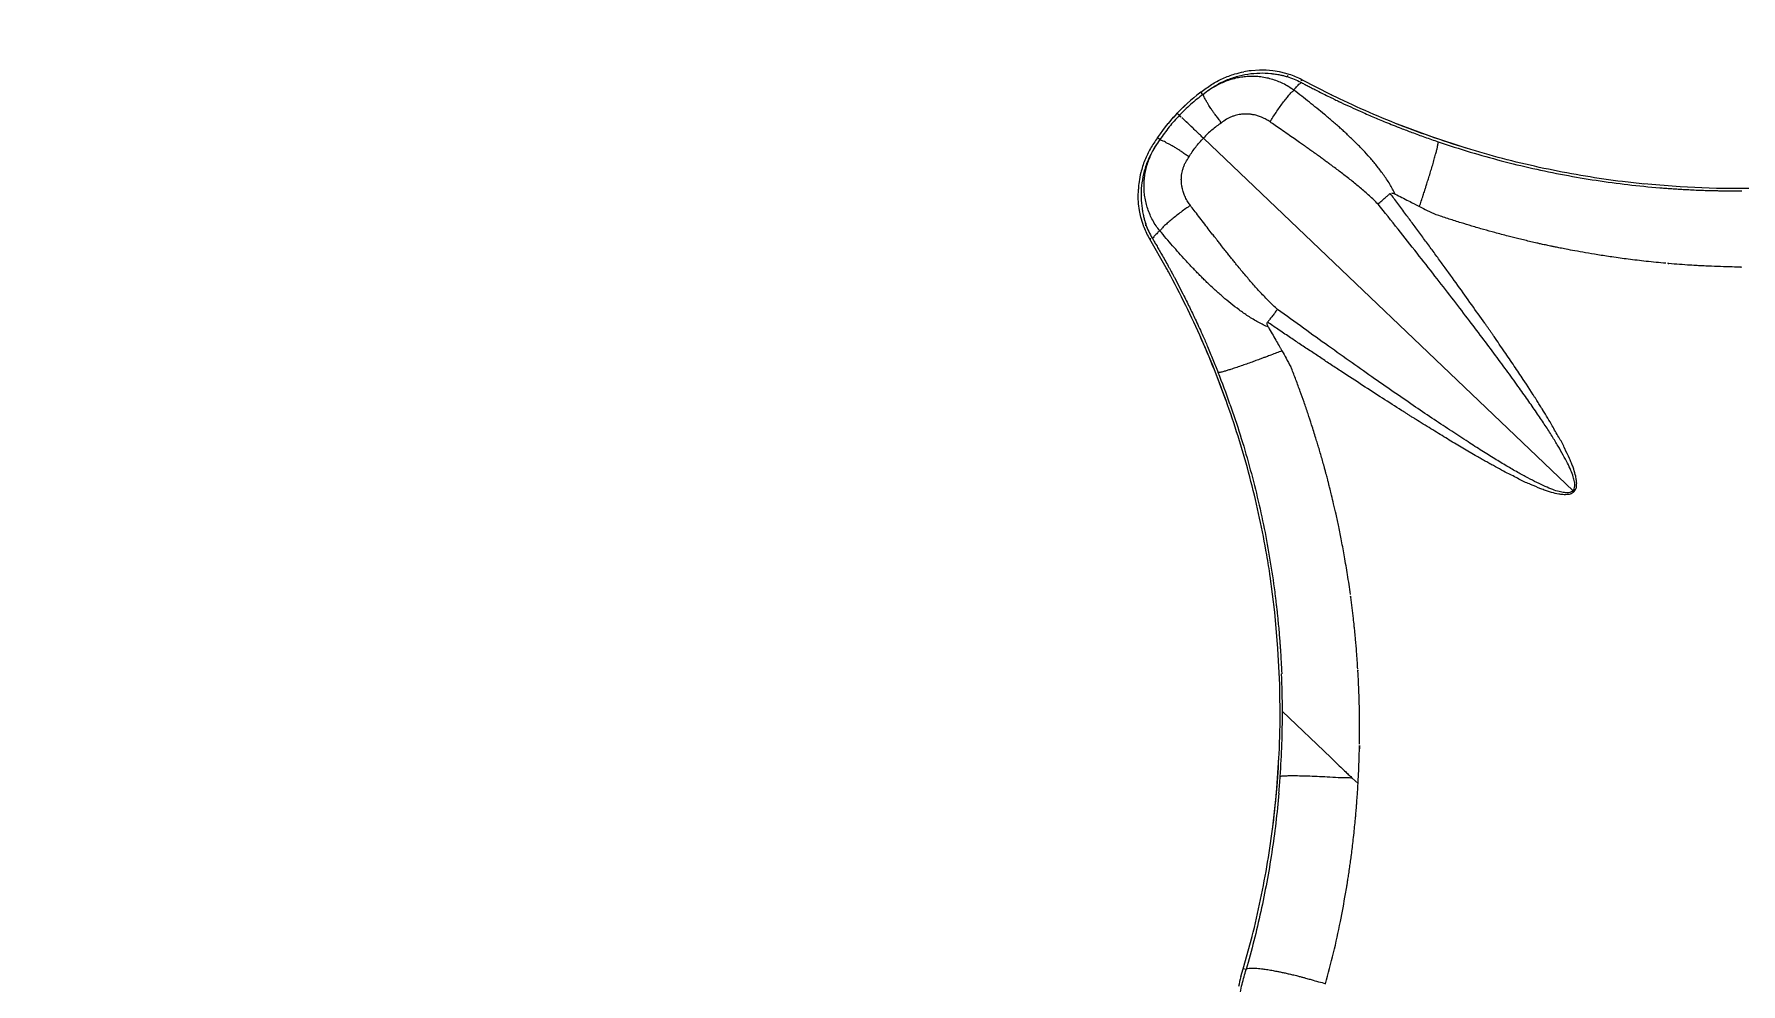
# Model space of a CAD drawing. Header units: millimetres. Extents: x 1145859089 to 1147511753, y -1047484727 to -1047247487.
# Drawn here: x 1146991287.4 to 1146991660, y -1047436278.2 to -1047436070.9 of the extents above; entities that cross this region are included whole.
import ezdxf
from ezdxf.xclip import XClip

# ---------------------------------------------------------------- set-up
doc = ezdxf.new("R2010")
doc.units = ezdxf.units.MM
doc.header["$LTSCALE"] = 100
doc.header["$MEASUREMENT"] = 0
doc.header["$XCLIPFRAME"] = 2
doc.layers.get('0').update_dxf_attribs({"linetype": 'CONTINUOUS'})
doc.layers.add('XREF', color=135, linetype='CONTINUOUS')
doc.layers.add('단지배치도$0$W240910', color=135, linetype='CONTINUOUS')

# ---------------------------------------------------------------- blocks, each defined once
blk = doc.blocks.new('단지배치도$0$zw$9902')
at = {"layer": '단지배치도$0$W240910', "linetype": 'ByBlock', "ltscale": 20}
for p, q in [((61815.68, -64709.49), (61813.88, -64709.61)), ((61817.14, -64709.51), (61815.68, -64709.49)), ((61818.59, -64709.64), (61817.14, -64709.51)), ((61820.04, -64709.87), (61818.59, -64709.64)), ((61821.46, -64710.21), (61820.04, -64709.87)), ((61822.18, -64710.42), (61821.46, -64710.21)), ((61822.18, -64710.42), (61822.18, -64710.42)), ((61802.93, -64714.32), (61802.06, -64714.98)), ((61803.33, -64714.83), (61802.93, -64714.32)), ((61824.95, -64711.58), (61824.95, -64711.59)), ((61831.38, -64714.88), (61824.95, -64711.58)), ((61797.9, -64718.73), (61798.55, -64718.07)), ((61798.59, -64718.03), (61797.94, -64718.69)), ((61798.55, -64718.07), (61799.22, -64717.43)), ((61799.26, -64717.39), (61798.59, -64718.03)), ((61799.22, -64717.43), (61799.89, -64716.8)), ((61799.94, -64716.76), (61799.26, -64717.39)), ((61800.63, -64716.15), (61799.94, -64716.76)), ((61801.34, -64715.56), (61800.63, -64716.15)), ((61802.06, -64714.98), (61801.34, -64715.56)), ((61803.33, -64714.83), (61803.4, -64714.8)), ((61803.42, -64714.79), (61803.4, -64714.8)), ((61803.44, -64714.78), (61803.42, -64714.79)), ((61803.46, -64714.77), (61803.44, -64714.78)), ((61803.47, -64714.77), (61803.46, -64714.77)), ((61803.47, -64714.78), (61803.47, -64714.77)), ((61803.47, -64714.79), (61803.47, -64714.78)), ((61794.6, -64722.63), (61795.16, -64721.89)), ((61795.16, -64721.89), (61795.73, -64721.17)), ((61795.73, -64721.17), (61796.33, -64720.46)), ((61796.36, -64720.42), (61795.77, -64721.12)), ((61796.33, -64720.46), (61796.94, -64719.77)), ((61796.97, -64719.72), (61796.36, -64720.42)), ((61796.94, -64719.77), (61797.56, -64719.09)), ((61797.6, -64719.05), (61796.97, -64719.72)), ((61797.56, -64719.09), (61797.75, -64718.89)), ((61797.75, -64718.89), (61797.6, -64719.05)), ((61797.94, -64718.69), (61797.75, -64718.89)), ((61797.75, -64718.89), (61797.9, -64718.73)), ((61797.75, -64718.89), (61798.23, -64719.34)), ((61797.75, -64718.89), (61798.23, -64719.34)), ((61798.64, -64719.73), (61798.23, -64719.34)), ((61798.64, -64719.73), (61798.23, -64719.34)), ((61853.3, -64724.05), (61845.87, -64721.28)), ((61793.44, -64724.27), (61794.06, -64723.37)), ((61793.97, -64724.65), (61793.44, -64724.27)), ((61793.92, -64724.76), (61793.93, -64724.74)), ((61793.92, -64724.78), (61793.92, -64724.76)), ((61793.92, -64724.79), (61793.92, -64724.78)), ((61793.92, -64724.79), (61793.92, -64724.79)), ((61793.93, -64724.8), (61793.92, -64724.79)), ((61793.93, -64724.74), (61793.94, -64724.72)), ((61793.97, -64724.65), (61793.94, -64724.72)), ((61794.06, -64723.37), (61794.6, -64722.63)), ((61803.45, -64724.32), (61884.17, -64801.28)), ((61803.45, -64724.32), (61884.17, -64801.28)), ((61860.83, -64726.52), (61853.3, -64724.05)), ((61789.22, -64737.24), (61789.26, -64735.44)), ((61907.55, -64734.97), (61899.65, -64734.34)), ((61903.11, -64735.15), (61903.64, -64735.2)), ((61915.48, -64735.29), (61907.55, -64734.97)), ((61923.41, -64735.3), (61915.48, -64735.29)), ((61789.31, -64738.7), (61789.22, -64737.24)), ((61789.51, -64740.14), (61789.31, -64738.7)), ((61789.81, -64741.57), (61789.51, -64740.14)), ((61790.21, -64742.98), (61789.81, -64741.57)), ((61790.46, -64743.69), (61790.21, -64742.98)), ((61790.46, -64743.69), (61790.46, -64743.69)), ((61854.25, -64741.04), (61854.21, -64741.02)), ((61854.55, -64741.14), (61854.24, -64741.04)), ((61791.75, -64746.4), (61791.75, -64746.4)), ((61795.35, -64752.67), (61791.75, -64746.4)), ((61805.56, -64774.12), (61802.44, -64766.84)), ((61808.39, -64781.53), (61805.56, -64774.12)), ((61822.57, -64774.26), (61822.55, -64774.22)), ((61822.69, -64774.56), (61822.57, -64774.26)), ((61873.99, -64778.06), (61873.3, -64777.01)), ((61875.46, -64780.33), (61873.99, -64778.06)), ((61860.49, -64792.22), (61859.41, -64791.58)), ((61862.83, -64793.58), (61860.49, -64792.22)), ((61884.17, -64801.28), (61884.2, -64801.32)), ((61884.17, -64801.28), (61884.21, -64801.31)), ((61884.2, -64801.32), (61884.24, -64801.35)), ((61884.21, -64801.31), (61884.24, -64801.35)), ((61884.24, -64801.35), (61884.27, -64801.38)), ((61884.24, -64801.35), (61884.27, -64801.38)), ((61884.27, -64801.38), (61884.37, -64801.47)), ((61884.27, -64801.38), (61884.37, -64801.47)), ((61819.05, -64827.8), (61818.04, -64819.93)), ((61819.02, -64823.35), (61819.09, -64823.88)), ((61819.74, -64835.7), (61819.05, -64827.8)), ((61820.13, -64843.62), (61819.74, -64835.7)), ((61820.2, -64851.55), (61820.13, -64843.62)), ((61820.72, -64849.48), (61820.71, -64849.47)), ((61820.72, -64849.48), (61831.25, -64859.52)), ((61819.4, -64867.39), (61819.96, -64859.48)), ((61832.03, -64860.26), (61831.26, -64859.53)), ((61818.54, -64875.27), (61819.4, -64867.39)), ((61835.96, -64864.01), (61837.23, -64865.22)), ((61837.22, -64865.25), (61837.23, -64865.22)), ((61812.17, -64905.61), (61814.08, -64898.61)), ((61811.66, -64907.33), (61812.17, -64905.61)), ((61812.78, -64905.8), (61812.17, -64905.61)), ((61812.78, -64905.8), (61812.79, -64905.8))]:
    blk.add_line(p, q, dxfattribs=at)
at = {"layer": '단지배치도$0$W240910'}
for centre, radius, start, end in [((56819.18, -60798.97), 5249.43, 201.4083, 356.71209), ((56819.18, -60798.97), 5399.43, 202.10162, 356.71209), ((57394.29, -57699.4), 11431.38, 251.62775, 321.418131)]:
    blk.add_arc(centre, radius, start, end, dxfattribs=at)
at = {"layer": '단지배치도$0$W240910', "linetype": 'ByBlock', "ltscale": 20}
for centre, radius, start, end in [((61816.06, -64729.51), 20.02, 96.2604, 100.8763), ((61817.39, -64725.72), 16.03, 61.8374, 72.6091), ((61826.1, -64745.91), 38.51, 131.3206, 136.3741), ((61826.24, -64746.05), 38.71, 126.1651, 131.3312), ((61826.24, -64746.04), 38.71, 141.3982, 146.5643), ((61826.09, -64745.92), 38.51, 136.3553, 141.4088), ((61919.5, -64534.23), 201.59, 251.2526, 253.3444), ((61809.24, -64736.67), 20.02, 171.8531, 176.469), ((61805.51, -64738.17), 16.03, 200.1202, 210.892), ((61921.45, -64716.46), 36.03, 268.9828, 269.6505), ((61619.1, -64849.29), 201.59, 19.385, 21.4768), ((61616.02, -64849.52), 204.69, 0.0136, 2.3229), ((61801.22, -64842.56), 36.03, 3.0789, 3.7466), ((61620.1, -64849.72), 200.61, 356.0208, 0.0728), ((61617.68, -64849.55), 203.03, 354.9942, 356.0188), ((61850.42, -64917.93), 40.19, 164.7024, 167.9039)]:
    blk.add_arc(centre, radius, start, end, dxfattribs=at)
for points, knots in [([(61802.93, -64714.32), (61803.67, -64713.74), (61805.15, -64712.58), (61807.66, -64711.26), (61810.05, -64710.36), (61811.63, -64709.98), (61812.29, -64709.85)], [0, 0, 0, 0, 2.821021, 5.64201, 8.463026, 10.479056, 10.479056, 10.479056, 10.479056]), ([(61803.33, -64714.83), (61803.81, -64714.42), (61804.82, -64713.65), (61806.43, -64712.64), (61808.36, -64711.67), (61810.6, -64710.86), (61812.32, -64710.47), (61813.17, -64710.34)], [0, 0, 0, 0, 1.900808, 3.804166, 5.675249, 8.373991, 10.950317, 10.950317, 10.950317, 10.950317]), ([(61823.2, -64713.84), (61822.83, -64713.59), (61822.07, -64713.06), (61820.86, -64712.41), (61819.59, -64711.86), (61818.31, -64711.43), (61816.98, -64711.12), (61815.66, -64710.92), (61814.32, -64710.84), (61813.02, -64710.88), (61811.74, -64711.02), (61810.47, -64711.26), (61809.18, -64711.61), (61807.93, -64712.07), (61806.72, -64712.63), (61805.58, -64713.27), (61804.49, -64713.98), (61803.81, -64714.51), (61803.47, -64714.79)], [0, 0, 0, 0, 1.340952, 2.779651, 4.092707, 5.504928, 6.813895, 8.196145, 9.491286, 10.841501, 12.085355, 13.375096, 14.709017, 16.085193, 17.377777, 18.694059, 19.988712, 21.289505, 21.289505, 21.289505, 21.289505]), ([(61813.17, -64710.34), (61814.03, -64710.22), (61815.7, -64710.06), (61817.51, -64710.14), (61818.65, -64710.27), (61819.16, -64710.33), (61819.69, -64710.42), (61820.14, -64710.51), (61820.55, -64710.59), (61820.93, -64710.69), (61821.32, -64710.76), (61821.59, -64710.94), (61821.74, -64710.9)], [0, 0, 0, 0, 2.590685, 5.028164, 5.406506, 6.050409, 6.549971, 7.020568, 7.41636, 7.812284, 8.19219, 8.645427, 8.645427, 8.645427, 8.645427]), ([(61821.74, -64710.9), (61822.26, -64711.05), (61823.27, -64711.41), (61824.25, -64711.87), (61824.72, -64712.13)], [0, 0, 0, 0, 1.615349, 3.231144, 3.231144, 3.231144, 3.231144]), ([(61818, -64720.78), (61818.21, -64720.44), (61818.65, -64719.74), (61819.34, -64718.7), (61820.06, -64717.66), (61820.77, -64716.68), (61821.46, -64715.78), (61822.12, -64715.01), (61822.63, -64714.33), (61823.11, -64714.05), (61823.2, -64713.84)], [0, 0, 0, 0, 1.208141, 2.475427, 3.751648, 4.985432, 6.129942, 7.146707, 8.007591, 8.695035, 8.695035, 8.695035, 8.695035]), ([(61823.2, -64713.84), (61823.29, -64713.63), (61823.6, -64713.39), (61823.99, -64712.95), (61824.24, -64712.57), (61824.87, -64712.26), (61824.72, -64712.12)], [0, 0, 0, 0, 0.678711, 1.166358, 1.692573, 2.298362, 2.298362, 2.298362, 2.298362]), ([(61845.36, -64736.53), (61844.98, -64735.8), (61844.18, -64734.32), (61842.78, -64732.27), (61841.31, -64730.35), (61839.83, -64728.59), (61838.3, -64726.91), (61836.67, -64725.26), (61835.28, -64723.91), (61834.15, -64722.87), (61833.35, -64722.14), (61832.52, -64721.4), (61831.67, -64720.66), (61830.79, -64719.91), (61829.64, -64718.94), (61828.25, -64717.8), (61826.59, -64716.48), (61824.92, -64715.15), (61823.76, -64714.31), (61823.2, -64713.84)], [0, 0, 0, 0, 2.462915, 5.043509, 7.428788, 9.732127, 11.929211, 14.247328, 16.687768, 17.75166, 18.838286, 19.947814, 21.080417, 22.236273, 23.415554, 25.568459, 27.652234, 29.781936, 31.958689, 31.958689, 31.958689, 31.958689]), ([(61824.72, -64712.12), (61824.97, -64712.26), (61825.5, -64712.54), (61826.35, -64712.99), (61827.31, -64713.48), (61828.42, -64714.05), (61829.65, -64714.67), (61830.74, -64715.21), (61831.59, -64715.62), (61832.14, -64715.89), (61832.61, -64716.12), (61833.07, -64716.34), (61834.75, -64717.13), (61837.22, -64718.27), (61840.45, -64719.67), (61843.42, -64720.91), (61846.25, -64722.04), (61849.12, -64723.14), (61851.82, -64724.13), (61853.75, -64724.79), (61854.71, -64725.12)], [0, 0, 0, 0, 0.842833, 1.804421, 2.884607, 4.083231, 5.523702, 7.025981, 7.735048, 8.349304, 8.868817, 9.293642, 9.903768, 14.416924, 17.467389, 20.452732, 24.07324, 26.614897, 29.66509, 32.71727, 32.71727, 32.71727, 32.71727]), ([(61803.95, -64716), (61803.83, -64715.87), (61803.74, -64715.57), (61803.56, -64715.19), (61803.44, -64714.92), (61803.47, -64714.79)], [0, 0, 0, 0, 0.515784, 0.895389, 1.311072, 1.311072, 1.311072, 1.311072]), ([(61807.38, -64721.01), (61807.24, -64720.76), (61806.86, -64720.28), (61806.32, -64719.58), (61805.82, -64718.93), (61805.47, -64718.41), (61805.2, -64718.01), (61804.94, -64717.62), (61804.65, -64717.15), (61804.28, -64716.62), (61804.12, -64716.18), (61803.95, -64716)], [0, 0, 0, 0, 0.84973, 1.811822, 2.679155, 3.297572, 3.677517, 4.151084, 4.689359, 5.34023, 6.073727, 6.073727, 6.073727, 6.073727]), ([(61899.77, -64734.35), (61898.17, -64734.19), (61893.86, -64733.71), (61886.85, -64732.7), (61878.78, -64731.19), (61870.77, -64729.35), (61862.85, -64727.19), (61855.03, -64724.71), (61847.31, -64721.91), (61839.71, -64718.79), (61834.43, -64716.37), (61831.68, -64715.03), (61831.38, -64714.88)], [0, 0, 0, 0, 4.813028, 13.021974, 21.231053, 29.440321, 37.649824, 45.859591, 54.069635, 62.279945, 70.490483, 71.478028, 71.478028, 71.478028, 71.478028]), ([(61799.13, -64720.2), (61798.99, -64720.14), (61798.89, -64719.93), (61798.7, -64719.81), (61798.63, -64719.8)], [0, 0, 0, 0, 0.4325309, 0.6424954, 0.6424954, 0.6424954, 0.6424954]), ([(61799.13, -64720.2), (61799.06, -64720.07), (61798.85, -64719.97), (61798.72, -64719.79), (61798.71, -64719.72)], [0, 0, 0, 0, 0.4325309, 0.6424954, 0.6424954, 0.6424954, 0.6424954]), ([(61803.45, -64724.32), (61803.23, -64724.11), (61802.78, -64723.68), (61802.05, -64722.99), (61801.34, -64722.31), (61800.67, -64721.66), (61800.14, -64721.16), (61799.73, -64720.76), (61799.4, -64720.49), (61799.25, -64720.25), (61799.13, -64720.2)], [0, 0, 0, 0, 0.888079, 1.897213, 2.997408, 3.850552, 4.691672, 5.183893, 5.56457, 5.971214, 5.971214, 5.971214, 5.971214]), ([(61803.45, -64724.32), (61803.23, -64724.11), (61802.78, -64723.68), (61802.05, -64722.99), (61801.34, -64722.31), (61800.66, -64721.66), (61800.14, -64721.16), (61799.72, -64720.77), (61799.43, -64720.46), (61799.19, -64720.32), (61799.13, -64720.2)], [0, 0, 0, 0, 0.888079, 1.897213, 2.997408, 3.850552, 4.691672, 5.183893, 5.56457, 5.971214, 5.971214, 5.971214, 5.971214]), ([(61807.38, -64721.01), (61806.65, -64721.47), (61805.3, -64722.53), (61804.04, -64723.7), (61803.45, -64724.32)], [0, 0, 0, 0, 2.568403, 5.14271, 5.14271, 5.14271, 5.14271]), ([(61818, -64720.78), (61817.75, -64720.59), (61817.15, -64720.24), (61816.24, -64719.79), (61815.46, -64719.51), (61814.82, -64719.33), (61814.24, -64719.2), (61813.59, -64719.11), (61812.98, -64719.07), (61812.33, -64719.07), (61811.46, -64719.14), (61810.55, -64719.33), (61809.73, -64719.61), (61809.09, -64719.89), (61808.28, -64720.31), (61807.75, -64720.74), (61807.38, -64721.01)], [0, 0, 0, 0, 0.950726, 2.088541, 3.021138, 3.439598, 4.08209, 4.809872, 5.399123, 5.910074, 6.775343, 7.994087, 8.693267, 9.382521, 10.069396, 11.434856, 11.434856, 11.434856, 11.434856]), ([(61841.59, -64738.73), (61840.98, -64738.11), (61839.71, -64736.91), (61837.73, -64735.19), (61835.7, -64733.53), (61833.64, -64731.93), (61832.03, -64730.72), (61830.87, -64729.86), (61830.14, -64729.33), (61829.39, -64728.78), (61828.55, -64728.17), (61827.65, -64727.53), (61826.76, -64726.9), (61826, -64726.36), (61825.25, -64725.83), (61824.36, -64725.2), (61823.2, -64724.4), (61821.86, -64723.46), (61820.47, -64722.5), (61819.18, -64721.6), (61818.37, -64721.04), (61818, -64720.78)], [0, 0, 0, 0, 2.620047, 5.238556, 7.857918, 10.475204, 13.057656, 13.917577, 14.813958, 15.746831, 16.716323, 17.933294, 19.060369, 19.989619, 20.720958, 21.807982, 23.260058, 24.950962, 26.740095, 28.317811, 29.673642, 29.673642, 29.673642, 29.673642]), ([(61793.44, -64724.27), (61792.9, -64725.04), (61791.81, -64726.58), (61790.6, -64729.14), (61789.82, -64731.58), (61789.51, -64733.17), (61789.42, -64733.83)], [0, 0, 0, 0, 2.821021, 5.64201, 8.463026, 10.479056, 10.479056, 10.479056, 10.479056]), ([(61793.97, -64724.65), (61793.58, -64725.15), (61792.86, -64726.2), (61791.93, -64727.85), (61791.05, -64729.82), (61790.34, -64732.1), (61790.04, -64733.84), (61789.95, -64734.7)], [0, 0, 0, 0, 1.900808, 3.804166, 5.675249, 8.373991, 10.950317, 10.950317, 10.950317, 10.950317]), ([(61793.92, -64744.55), (61793.66, -64744.18), (61793.09, -64743.45), (61792.39, -64742.28), (61791.77, -64741.04), (61791.29, -64739.78), (61790.91, -64738.46), (61790.65, -64737.16), (61790.51, -64735.82), (61790.48, -64734.52), (61790.56, -64733.23), (61790.74, -64731.95), (61791.03, -64730.65), (61791.43, -64729.38), (61791.93, -64728.14), (61792.51, -64726.98), (61793.18, -64725.85), (61793.67, -64725.14), (61793.93, -64724.8)], [0, 0, 0, 0, 1.340952, 2.779651, 4.092707, 5.504928, 6.813895, 8.196145, 9.491286, 10.841501, 12.085355, 13.375096, 14.709017, 16.085193, 17.377777, 18.694059, 19.988712, 21.289505, 21.289505, 21.289505, 21.289505]), ([(61795.16, -64725.22), (61795.03, -64725.11), (61794.73, -64725.02), (61794.34, -64724.86), (61794.06, -64724.76), (61793.93, -64724.79)], [0, 0, 0, 0, 0.515784, 0.895389, 1.311072, 1.311072, 1.311072, 1.311072]), ([(61800.33, -64728.4), (61800.08, -64728.27), (61799.58, -64727.92), (61798.85, -64727.41), (61798.18, -64726.95), (61797.65, -64726.62), (61797.23, -64726.37), (61796.83, -64726.13), (61796.35, -64725.86), (61795.8, -64725.52), (61795.35, -64725.38), (61795.16, -64725.22)], [0, 0, 0, 0, 0.84973, 1.811822, 2.679155, 3.297572, 3.677517, 4.151084, 4.689359, 5.34023, 6.073727, 6.073727, 6.073727, 6.073727]), ([(61800.33, -64728.4), (61800.75, -64727.65), (61801.75, -64726.25), (61802.86, -64724.94), (61803.45, -64724.32)], [0, 0, 0, 0, 2.568403, 5.14271, 5.14271, 5.14271, 5.14271]), ([(61854.55, -64726.34), (61854.58, -64726.19), (61854.65, -64725.91), (61854.7, -64725.52), (61854.78, -64725.23), (61854.71, -64725.12)], [0, 0, 0, 0, 0.461746, 0.831383, 1.231302, 1.231302, 1.231302, 1.231302]), ([(61800.61, -64739.02), (61800.41, -64738.78), (61800.03, -64738.19), (61799.53, -64737.31), (61799.22, -64736.55), (61799.01, -64735.92), (61798.85, -64735.34), (61798.73, -64734.7), (61798.66, -64734.09), (61798.63, -64733.44), (61798.66, -64732.57), (61798.81, -64731.65), (61799.05, -64730.81), (61799.29, -64730.17), (61799.68, -64729.34), (61800.08, -64728.78), (61800.33, -64728.4)], [0, 0, 0, 0, 0.950726, 2.088541, 3.021138, 3.439598, 4.08209, 4.809872, 5.399123, 5.910074, 6.775343, 7.994087, 8.693267, 9.382521, 10.069396, 11.434856, 11.434856, 11.434856, 11.434856]), ([(61852.24, -64734.33), (61852.31, -64734.13), (61852.42, -64733.75), (61852.6, -64733.18), (61852.78, -64732.6), (61853.03, -64731.8), (61853.34, -64730.78), (61853.58, -64729.96), (61853.7, -64729.54)], [0, 0, 0, 0, 0.608735, 1.196476, 1.804823, 2.430024, 3.712517, 4.999051, 4.999051, 4.999051, 4.999051]), ([(61853.7, -64729.54), (61853.76, -64729.34), (61853.87, -64728.96), (61854.02, -64728.39), (61854.19, -64727.77), (61854.37, -64727.08), (61854.5, -64726.58), (61854.55, -64726.34)], [0, 0, 0, 0, 0.63209, 1.19498, 1.758934, 2.578088, 3.319001, 3.319001, 3.319001, 3.319001]), ([(61861.72, -64727.36), (61863.97, -64728.03), (61868.5, -64729.3), (61875.36, -64730.97), (61882.27, -64732.39), (61889.21, -64733.57), (61896.15, -64734.5), (61900.79, -64734.97), (61903.11, -64735.15)], [0, 0, 0, 0, 7.03896, 14.10801, 21.174538, 28.209375, 35.209065, 42.188337, 42.188337, 42.188337, 42.188337]), ([(61789.95, -64734.7), (61789.87, -64735.56), (61789.79, -64737.24), (61789.96, -64739.04), (61790.14, -64740.18), (61790.23, -64740.67), (61790.34, -64741.2), (61790.45, -64741.64), (61790.56, -64742.05), (61790.67, -64742.42), (61790.75, -64742.82), (61790.95, -64743.08), (61790.91, -64743.23)], [0, 0, 0, 0, 2.590685, 5.028164, 5.406506, 6.050409, 6.549971, 7.020568, 7.41636, 7.812284, 8.19219, 8.645427, 8.645427, 8.645427, 8.645427]), ([(61841.59, -64738.73), (61841.81, -64738.44), (61842.39, -64738.05), (61843.09, -64737.39), (61843.71, -64736.87), (61844.08, -64736.55), (61844.25, -64736.41)], [0, 0, 0, 0, 1.097384, 2.068671, 2.884035, 3.531905, 3.531905, 3.531905, 3.531905]), ([(61845.36, -64736.53), (61845.17, -64736.43), (61844.82, -64736.28), (61844.38, -64736.3), (61844.25, -64736.41)], [0, 0, 0, 0, 0.64244, 1.162556, 1.162556, 1.162556, 1.162556]), ([(61864.88, -64764.72), (61863.93, -64763.38), (61862, -64760.62), (61858.97, -64756.41), (61856.36, -64752.8), (61854.21, -64749.85), (61852.58, -64747.62), (61850.92, -64745.36), (61849.29, -64743.15), (61847.61, -64740.88), (61845.94, -64738.66), (61844.8, -64737.12), (61844.25, -64736.41)], [0, 0, 0, 0, 4.920026, 10.105142, 15.555833, 18.290327, 21.053353, 23.86343, 26.697012, 29.293562, 32.325258, 35.031877, 35.031877, 35.031877, 35.031877]), ([(61845.36, -64736.53), (61846.33, -64737.03), (61847.71, -64737.74), (61849.29, -64738.55), (61850.08, -64738.97), (61850.46, -64739.16), (61850.65, -64739.25)], [0, 0, 0, 0, 3.260077, 4.675784, 5.316948, 5.948888, 5.948888, 5.948888, 5.948888]), ([(61850.65, -64739.25), (61850.78, -64738.85), (61851.05, -64738.04), (61851.37, -64737.05), (61851.62, -64736.29), (61851.77, -64735.83), (61851.93, -64735.32), (61852.08, -64734.83), (61852.2, -64734.46), (61852.24, -64734.33)], [0, 0, 0, 0, 1.260417, 2.580742, 3.129728, 3.651886, 4.0175, 4.745857, 5.177531, 5.177531, 5.177531, 5.177531]), ([(61903.64, -64735.2), (61903.98, -64735.22), (61904.68, -64735.28), (61905.74, -64735.35), (61906.83, -64735.43), (61907.94, -64735.49), (61909.2, -64735.56), (61910.67, -64735.64), (61912.23, -64735.7), (61913.6, -64735.75), (61914.64, -64735.77), (61915.37, -64735.79), (61915.96, -64735.8), (61916.5, -64735.81), (61917.09, -64735.82), (61917.7, -64735.83), (61919.02, -64735.84), (61920.13, -64735.84), (61921.04, -64735.83)], [0, 0, 0, 0, 1.037321, 2.099868, 3.187633, 4.3006, 5.438746, 6.993786, 8.715072, 10.120908, 11.0973, 11.829743, 12.31834, 12.85877, 13.470586, 14.082351, 14.694073, 17.418788, 17.418788, 17.418788, 17.418788]), ([(61800.61, -64739.02), (61800.28, -64739.25), (61799.6, -64739.72), (61798.59, -64740.46), (61797.59, -64741.22), (61796.64, -64741.99), (61795.77, -64742.71), (61795.04, -64743.41), (61794.39, -64743.95), (61794.13, -64744.44), (61793.92, -64744.55)], [0, 0, 0, 0, 1.208141, 2.475427, 3.751648, 4.985432, 6.129942, 7.146707, 8.007591, 8.695035, 8.695035, 8.695035, 8.695035]), ([(61819.66, -64761.72), (61819.01, -64761.15), (61817.75, -64759.94), (61815.94, -64758.04), (61814.19, -64756.1), (61812.49, -64754.12), (61811.2, -64752.56), (61810.29, -64751.44), (61809.72, -64750.74), (61809.14, -64750.02), (61808.49, -64749.2), (61807.81, -64748.34), (61807.13, -64747.48), (61806.56, -64746.75), (61806, -64746.02), (61805.33, -64745.16), (61804.47, -64744.05), (61803.46, -64742.74), (61802.44, -64741.41), (61801.48, -64740.16), (61800.89, -64739.38), (61800.61, -64739.02)], [0, 0, 0, 0, 2.620047, 5.238556, 7.857918, 10.475204, 13.057656, 13.917577, 14.813958, 15.746831, 16.716323, 17.933294, 19.060369, 19.989619, 20.720958, 21.807982, 23.260058, 24.950962, 26.740095, 28.317811, 29.673642, 29.673642, 29.673642, 29.673642]), ([(61884.5, -64799.37), (61884.39, -64798.99), (61884.23, -64798.12), (61883.68, -64796.76), (61882.94, -64795.18), (61881.99, -64793.42), (61880.86, -64791.47), (61879.56, -64789.33), (61878.06, -64787), (61876.36, -64784.47), (61874.48, -64781.74), (61872.33, -64778.7), (61869.9, -64775.35), (61867.18, -64771.66), (61864.24, -64767.74), (61861.06, -64763.54), (61857.63, -64759.08), (61853.95, -64754.34), (61850.04, -64749.35), (61845.9, -64744.11), (61843.06, -64740.55), (61841.59, -64738.73)], [0, 0, 0, 0, 1.177409, 2.643447, 4.392353, 6.402399, 8.652648, 11.147844, 13.918543, 16.968362, 20.285919, 23.871662, 28.126176, 32.706012, 37.611441, 42.842664, 48.503904, 54.503192, 60.84036, 67.513769, 74.523857, 74.523857, 74.523857, 74.523857]), ([(61850.65, -64739.25), (61851.21, -64739.53), (61852.38, -64740.15), (61853.61, -64740.66), (61854.21, -64741.02)], [0, 0, 0, 0, 1.871049, 3.972683, 3.972683, 3.972683, 3.972683]), ([(61790.91, -64743.23), (61791.09, -64743.74), (61791.5, -64744.73), (61792.01, -64745.69), (61792.29, -64746.15)], [0, 0, 0, 0, 1.615349, 3.231144, 3.231144, 3.231144, 3.231144]), ([(61793.93, -64744.54), (61793.72, -64744.64), (61793.49, -64744.97), (61793.07, -64745.38), (61792.71, -64745.64), (61792.43, -64746.29), (61792.28, -64746.15)], [0, 0, 0, 0, 0.678711, 1.166358, 1.692573, 2.298362, 2.298362, 2.298362, 2.298362]), ([(61817.64, -64765.6), (61816.9, -64765.25), (61815.38, -64764.52), (61813.27, -64763.23), (61811.27, -64761.85), (61809.45, -64760.45), (61807.7, -64759), (61805.97, -64757.46), (61804.56, -64756.13), (61803.46, -64755.06), (61802.7, -64754.29), (61801.92, -64753.5), (61801.14, -64752.68), (61800.34, -64751.84), (61799.33, -64750.74), (61798.12, -64749.4), (61796.72, -64747.8), (61795.31, -64746.2), (61794.42, -64745.08), (61793.93, -64744.54)], [0, 0, 0, 0, 2.462915, 5.043509, 7.428788, 9.732127, 11.929211, 14.247328, 16.687768, 17.75166, 18.838286, 19.947814, 21.080417, 22.236273, 23.415554, 25.568459, 27.652234, 29.781936, 31.958689, 31.958689, 31.958689, 31.958689]), ([(61859.71, -64742.81), (61858.85, -64742.54), (61857.12, -64742), (61855.41, -64741.42), (61854.55, -64741.14)], [0, 0, 0, 0, 2.717182, 5.419443, 5.419443, 5.419443, 5.419443]), ([(61864.65, -64744.28), (61863.79, -64744.03), (61862.14, -64743.55), (61860.49, -64743.06), (61859.71, -64742.81)], [0, 0, 0, 0, 2.696224, 5.157327, 5.157327, 5.157327, 5.157327]), ([(61870, -64745.73), (61869.04, -64745.46), (61867.24, -64745.01), (61865.47, -64744.51), (61864.65, -64744.28)], [0, 0, 0, 0, 3.009942, 5.542552, 5.542552, 5.542552, 5.542552]), ([(61792.28, -64746.15), (61792.43, -64746.39), (61792.73, -64746.91), (61793.22, -64747.74), (61793.76, -64748.67), (61794.38, -64749.74), (61795.06, -64750.95), (61795.65, -64752.01), (61796.1, -64752.84), (61796.4, -64753.38), (61796.65, -64753.83), (61796.89, -64754.29), (61797.76, -64755.92), (61799.01, -64758.34), (61800.57, -64761.49), (61801.95, -64764.4), (61803.22, -64767.18), (61804.44, -64769.99), (61805.56, -64772.65), (61806.32, -64774.53), (61806.69, -64775.48)], [0, 0, 0, 0, 0.842833, 1.804421, 2.884607, 4.083231, 5.523702, 7.025981, 7.735048, 8.349304, 8.868817, 9.293642, 9.903768, 14.416924, 17.467389, 20.452732, 24.07324, 26.614897, 29.66509, 32.71727, 32.71727, 32.71727, 32.71727]), ([(61872.34, -64746.31), (61871.96, -64746.23), (61871.18, -64746.02), (61870.4, -64745.83), (61870, -64745.73)], [0, 0, 0, 0, 1.16775, 2.404075, 2.404075, 2.404075, 2.404075]), ([(61904.45, -64751.65), (61903, -64751.54), (61900.25, -64751.24), (61896.32, -64750.78), (61892.8, -64750.3), (61889.69, -64749.82), (61886.99, -64749.37), (61884.69, -64748.96), (61882.85, -64748.61), (61881.44, -64748.33), (61880.43, -64748.13), (61879.73, -64747.98), (61879.19, -64747.87), (61878.7, -64747.77), (61878.12, -64747.64), (61877.59, -64747.53), (61877.09, -64747.42), (61876.68, -64747.33), (61875.98, -64747.17), (61874.97, -64746.94), (61873.65, -64746.63), (61872.77, -64746.4), (61872.34, -64746.31)], [0, 0, 0, 0, 4.356619, 8.311592, 11.863963, 15.01231, 17.754917, 20.089936, 22.015532, 23.363235, 24.395181, 25.10987, 25.506331, 26.068293, 26.60025, 27.274247, 27.711141, 28.128603, 28.526656, 29.883783, 31.24589, 32.588293, 32.588293, 32.588293, 32.588293]), ([(61914.37, -64752.31), (61913.84, -64752.29), (61913.15, -64752.25), (61912.13, -64752.2), (61911.11, -64752.14), (61908.69, -64752), (61906.61, -64751.85), (61905.05, -64751.7)], [0, 0, 0, 0, 1.577622, 2.073716, 3.079791, 4.638275, 9.333782, 9.333782, 9.333782, 9.333782]), ([(61818.06, -64820.05), (61817.82, -64818.46), (61817.13, -64814.18), (61815.79, -64807.23), (61813.9, -64799.23), (61811.68, -64791.33), (61809.15, -64783.52), (61806.29, -64775.82), (61803.13, -64768.24), (61799.65, -64760.8), (61796.98, -64755.64), (61795.51, -64752.95), (61795.35, -64752.67)], [0, 0, 0, 0, 4.813028, 13.021974, 21.231053, 29.440321, 37.649824, 45.859591, 54.069635, 62.279945, 70.490483, 71.478028, 71.478028, 71.478028, 71.478028]), ([(61920.81, -64752.49), (61919.55, -64752.46), (61917.4, -64752.43), (61915.25, -64752.34), (61914.37, -64752.31)], [0, 0, 0, 0, 3.778817, 6.443024, 6.443024, 6.443024, 6.443024]), ([(61819.66, -64761.72), (61819.38, -64761.96), (61819.02, -64762.56), (61818.4, -64763.29), (61817.9, -64763.94), (61817.6, -64764.32), (61817.47, -64764.49)], [0, 0, 0, 0, 1.097384, 2.068671, 2.884035, 3.531905, 3.531905, 3.531905, 3.531905]), ([(61882.27, -64801.7), (61881.89, -64801.62), (61881.02, -64801.5), (61879.63, -64801.01), (61878.02, -64800.35), (61876.21, -64799.48), (61874.21, -64798.45), (61872.01, -64797.24), (61869.61, -64795.86), (61867, -64794.28), (61864.19, -64792.53), (61861.05, -64790.53), (61857.59, -64788.26), (61853.78, -64785.72), (61849.71, -64782.97), (61845.37, -64779.99), (61840.75, -64776.78), (61835.84, -64773.33), (61830.67, -64769.66), (61825.24, -64765.78), (61821.55, -64763.11), (61819.66, -64761.72)], [0, 0, 0, 0, 1.177409, 2.643447, 4.392353, 6.402399, 8.652648, 11.147844, 13.918543, 16.968362, 20.285919, 23.871662, 28.126176, 32.706012, 37.611441, 42.842664, 48.503904, 54.503192, 60.84036, 67.513769, 74.523857, 74.523857, 74.523857, 74.523857]), ([(61817.64, -64765.6), (61817.53, -64765.42), (61817.36, -64765.07), (61817.37, -64764.63), (61817.47, -64764.49)], [0, 0, 0, 0, 0.64244, 1.162556, 1.162556, 1.162556, 1.162556]), ([(61846.73, -64783.76), (61845.35, -64782.87), (61842.5, -64781.07), (61838.15, -64778.25), (61834.42, -64775.81), (61831.37, -64773.81), (61829.06, -64772.28), (61826.73, -64770.73), (61824.44, -64769.21), (61822.09, -64767.64), (61819.8, -64766.08), (61818.21, -64765.02), (61817.47, -64764.49)], [0, 0, 0, 0, 4.920026, 10.105142, 15.555833, 18.290327, 21.053353, 23.86343, 26.697012, 29.293562, 32.325258, 35.031877, 35.031877, 35.031877, 35.031877]), ([(61817.64, -64765.6), (61818.19, -64766.54), (61818.97, -64767.89), (61819.85, -64769.43), (61820.3, -64770.2), (61820.51, -64770.57), (61820.61, -64770.75)], [0, 0, 0, 0, 3.260077, 4.675784, 5.316948, 5.948888, 5.948888, 5.948888, 5.948888]), ([(61873.3, -64777.01), (61872.68, -64776), (61871.28, -64774.01), (61869.17, -64770.87), (61867.56, -64768.55), (61866.53, -64767.06), (61866.12, -64766.48), (61865.71, -64765.9), (61865.3, -64765.31), (61865.03, -64764.91), (61864.88, -64764.72)], [0, 0, 0, 0, 3.540286, 7.316158, 11.327899, 12.029319, 12.736871, 13.450556, 14.170375, 14.89633, 14.89633, 14.89633, 14.89633]), ([(61811.06, -64774.26), (61810.86, -64774.33), (61810.48, -64774.46), (61809.93, -64774.64), (61809.31, -64774.84), (61808.64, -64775.05), (61808.14, -64775.2), (61807.9, -64775.27)], [0, 0, 0, 0, 0.63209, 1.19498, 1.758934, 2.578088, 3.319001, 3.319001, 3.319001, 3.319001]), ([(61815.77, -64772.58), (61815.58, -64772.65), (61815.21, -64772.79), (61814.64, -64773), (61814.07, -64773.2), (61813.28, -64773.49), (61812.28, -64773.84), (61811.47, -64774.12), (61811.06, -64774.26)], [0, 0, 0, 0, 0.608735, 1.196476, 1.804823, 2.430024, 3.712517, 4.999051, 4.999051, 4.999051, 4.999051]), ([(61820.61, -64770.75), (61820.22, -64770.91), (61819.42, -64771.21), (61818.44, -64771.58), (61817.7, -64771.86), (61817.25, -64772.03), (61816.74, -64772.22), (61816.27, -64772.4), (61815.91, -64772.53), (61815.77, -64772.58)], [0, 0, 0, 0, 1.260417, 2.580742, 3.129728, 3.651886, 4.0175, 4.745857, 5.177531, 5.177531, 5.177531, 5.177531]), ([(61820.61, -64770.75), (61820.92, -64771.3), (61821.59, -64772.44), (61822.16, -64773.64), (61822.55, -64774.22)], [0, 0, 0, 0, 1.871049, 3.972683, 3.972683, 3.972683, 3.972683]), ([(61807.9, -64775.27), (61807.75, -64775.31), (61807.48, -64775.38), (61807.09, -64775.45), (61806.81, -64775.54), (61806.69, -64775.48)], [0, 0, 0, 0, 0.461746, 0.831383, 1.231302, 1.231302, 1.231302, 1.231302]), ([(61824.6, -64779.63), (61824.29, -64778.78), (61823.67, -64777.09), (61823, -64775.41), (61822.69, -64774.56)], [0, 0, 0, 0, 2.717182, 5.419443, 5.419443, 5.419443, 5.419443]), ([(61826.3, -64784.5), (61826.02, -64783.65), (61825.46, -64782.03), (61824.88, -64780.4), (61824.6, -64779.63)], [0, 0, 0, 0, 2.696224, 5.157327, 5.157327, 5.157327, 5.157327]), ([(61877.6, -64783.72), (61877.7, -64783.88), (61877.21, -64783.1), (61877.03, -64782.81), (61876.7, -64782.28), (61876.41, -64781.81), (61876.1, -64781.32), (61875.78, -64780.83), (61875.57, -64780.5), (61875.46, -64780.33)], [0, 0, 0, 0, 0.569251, 1.120636, 1.680537, 2.248956, 2.825898, 3.411365, 4.005361, 4.005361, 4.005361, 4.005361]), ([(61809.26, -64782.38), (61810.04, -64784.59), (61811.52, -64789.06), (61813.51, -64795.83), (61815.27, -64802.67), (61816.78, -64809.54), (61818.03, -64816.43), (61818.72, -64821.04), (61819.02, -64823.35)], [0, 0, 0, 0, 7.03896, 14.10801, 21.174538, 28.209375, 35.209065, 42.188337, 42.188337, 42.188337, 42.188337]), ([(61828, -64789.78), (61827.69, -64788.82), (61827.16, -64787.05), (61826.57, -64785.3), (61826.3, -64784.5)], [0, 0, 0, 0, 3.009942, 5.542552, 5.542552, 5.542552, 5.542552]), ([(61859.41, -64791.58), (61858.37, -64791.01), (61856.31, -64789.7), (61853.08, -64787.75), (61850.68, -64786.25), (61849.15, -64785.29), (61848.55, -64784.91), (61847.95, -64784.53), (61847.34, -64784.15), (61846.93, -64783.89), (61846.73, -64783.76)], [0, 0, 0, 0, 3.540286, 7.316158, 11.327899, 12.029319, 12.736871, 13.450556, 14.170375, 14.89633, 14.89633, 14.89633, 14.89633]), ([(61879.64, -64787.11), (61879.34, -64786.55), (61878.63, -64785.43), (61877.96, -64784.29), (61877.6, -64783.72)], [0, 0, 0, 0, 1.918188, 3.959693, 3.959693, 3.959693, 3.959693]), ([(61882.25, -64791.85), (61881.96, -64791.05), (61880.97, -64789.52), (61880.09, -64787.95), (61879.64, -64787.11)], [0, 0, 0, 0, 2.54112, 5.407961, 5.407961, 5.407961, 5.407961]), ([(61828.7, -64792.08), (61828.6, -64791.7), (61828.35, -64790.94), (61828.13, -64790.17), (61828, -64789.78)], [0, 0, 0, 0, 1.16775, 2.404075, 2.404075, 2.404075, 2.404075]), ([(61835.56, -64823.91), (61835.38, -64822.46), (61834.95, -64819.73), (61834.3, -64815.83), (61833.65, -64812.33), (61833.03, -64809.25), (61832.45, -64806.57), (61831.93, -64804.29), (61831.5, -64802.47), (61831.15, -64801.08), (61830.9, -64800.08), (61830.72, -64799.39), (61830.58, -64798.85), (61830.45, -64798.37), (61830.3, -64797.8), (61830.16, -64797.27), (61830.03, -64796.78), (61829.92, -64796.37), (61829.73, -64795.68), (61829.45, -64794.68), (61829.08, -64793.37), (61828.81, -64792.51), (61828.7, -64792.08)], [0, 0, 0, 0, 4.356619, 8.311592, 11.863963, 15.01231, 17.754917, 20.089936, 22.015532, 23.363235, 24.395181, 25.10987, 25.506331, 26.068293, 26.60025, 27.274247, 27.711141, 28.128603, 28.526656, 29.883783, 31.24589, 32.588293, 32.588293, 32.588293, 32.588293]), ([(61883.4, -64794.26), (61883.1, -64793.52), (61882.59, -64792.77), (61882.31, -64791.93), (61882.29, -64791.84)], [0, 0, 0, 0, 2.401318, 2.66819, 2.66819, 2.66819, 2.66819]), ([(61866.32, -64795.55), (61866.48, -64795.65), (61865.67, -64795.2), (61865.37, -64795.03), (61864.84, -64794.73), (61864.35, -64794.46), (61863.85, -64794.17), (61863.34, -64793.88), (61863, -64793.68), (61862.83, -64793.58)], [0, 0, 0, 0, 0.569251, 1.120636, 1.680537, 2.248956, 2.825898, 3.411365, 4.005361, 4.005361, 4.005361, 4.005361]), ([(61869.8, -64797.43), (61869.23, -64797.16), (61868.08, -64796.5), (61866.91, -64795.89), (61866.32, -64795.55)], [0, 0, 0, 0, 1.918188, 3.959693, 3.959693, 3.959693, 3.959693]), ([(61884.76, -64798.13), (61884.64, -64797.61), (61884.45, -64796.95), (61884.17, -64796.15), (61884, -64795.7), (61883.81, -64795.24), (61883.62, -64794.76), (61883.47, -64794.43), (61883.4, -64794.26)], [0, 0, 0, 0, 1.596637, 2.053013, 2.531406, 3.031997, 3.554943, 4.100383, 4.100383, 4.100383, 4.100383]), ([(61874.66, -64799.81), (61873.85, -64799.56), (61872.27, -64798.65), (61870.66, -64797.85), (61869.8, -64797.43)], [0, 0, 0, 0, 2.54112, 5.407961, 5.407961, 5.407961, 5.407961]), ([(61877.12, -64800.85), (61876.37, -64800.58), (61875.59, -64800.11), (61874.74, -64799.87), (61874.65, -64799.85)], [0, 0, 0, 0, 2.401318, 2.66819, 2.66819, 2.66819, 2.66819]), ([(61884.17, -64801.28), (61884.27, -64801.16), (61884.48, -64800.84), (61884.6, -64800.17), (61884.58, -64799.65), (61884.5, -64799.37)], [0, 0, 0, 0, 0.486408, 1.120205, 2.006841, 2.006841, 2.006841, 2.006841]), ([(61884.38, -64801.48), (61884.5, -64801.35), (61884.73, -64800.96), (61885.01, -64800.49), (61884.92, -64800.23)], [0, 0, 0, 0, 0.540745, 1.382931, 1.382931, 1.382931, 1.382931]), ([(61884.92, -64800.23), (61884.98, -64799.83), (61884.96, -64799.27), (61884.85, -64798.58), (61884.79, -64798.28), (61884.76, -64798.13)], [0, 0, 0, 0, 1.207204, 1.644293, 2.115203, 2.115203, 2.115203, 2.115203]), ([(61881.04, -64802.02), (61880.52, -64801.92), (61879.85, -64801.77), (61879.05, -64801.52), (61878.59, -64801.38), (61878.12, -64801.21), (61877.62, -64801.04), (61877.29, -64800.91), (61877.12, -64800.85)], [0, 0, 0, 0, 1.596637, 2.053013, 2.531406, 3.031997, 3.554943, 4.100383, 4.100383, 4.100383, 4.100383]), ([(61883.15, -64802.08), (61882.76, -64802.16), (61882.2, -64802.16), (61881.5, -64802.09), (61881.2, -64802.05), (61881.04, -64802.02)], [0, 0, 0, 0, 1.207204, 1.644293, 2.115203, 2.115203, 2.115203, 2.115203]), ([(61884.17, -64801.28), (61884.05, -64801.39), (61883.74, -64801.62), (61883.08, -64801.77), (61882.56, -64801.77), (61882.27, -64801.7)], [0, 0, 0, 0, 0.486408, 1.120205, 2.006841, 2.006841, 2.006841, 2.006841]), ([(61884.38, -64801.48), (61884.25, -64801.61), (61883.88, -64801.85), (61883.42, -64802.16), (61883.15, -64802.08)], [0, 0, 0, 0, 0.540745, 1.382931, 1.382931, 1.382931, 1.382931]), ([(61819.09, -64823.88), (61819.13, -64824.22), (61819.22, -64824.91), (61819.34, -64825.97), (61819.47, -64827.05), (61819.59, -64828.16), (61819.72, -64829.42), (61819.86, -64830.88), (61820, -64832.44), (61820.11, -64833.8), (61820.19, -64834.84), (61820.24, -64835.57), (61820.28, -64836.15), (61820.31, -64836.7), (61820.35, -64837.29), (61820.38, -64837.9), (61820.46, -64839.21), (61820.51, -64840.32), (61820.55, -64841.23)], [0, 0, 0, 0, 1.037321, 2.099868, 3.187633, 4.3006, 5.438746, 6.993786, 8.715072, 10.120908, 11.0973, 11.829743, 12.31834, 12.85877, 13.470586, 14.082351, 14.694073, 17.418788, 17.418788, 17.418788, 17.418788]), ([(61836.69, -64833.78), (61836.64, -64833.25), (61836.57, -64832.56), (61836.47, -64831.54), (61836.37, -64830.53), (61836.11, -64828.12), (61835.86, -64826.05), (61835.64, -64824.5)], [0, 0, 0, 0, 1.577622, 2.073716, 3.079791, 4.638275, 9.333782, 9.333782, 9.333782, 9.333782]), ([(61837.17, -64840.2), (61837.09, -64838.94), (61836.95, -64836.8), (61836.76, -64834.66), (61836.69, -64833.78)], [0, 0, 0, 0, 3.778817, 6.443024, 6.443024, 6.443024, 6.443024]), ([(61837.53, -64849.29), (61837.5, -64847.99), (61837.43, -64845.1), (61837.28, -64842.21), (61837.2, -64840.62)], [0, 0, 0, 0, 3.899777, 8.674294, 8.674294, 8.674294, 8.674294]), ([(61814.02, -64898.83), (61814.13, -64898.42), (61814.91, -64895.32), (61816.22, -64889.51), (61817.71, -64881.34), (61818.86, -64873.11), (61819.68, -64864.84), (61820.07, -64857.65), (61820.2, -64853.22), (61820.2, -64851.55)], [0, 0, 0, 0, 1.268591, 9.572434, 17.876043, 26.179379, 34.482432, 42.785216, 47.783932, 47.783932, 47.783932, 47.783932]), ([(61837.55, -64856.62), (61837.55, -64855.49), (61837.59, -64853.05), (61837.56, -64850.6), (61837.53, -64849.29)], [0, 0, 0, 0, 3.379338, 7.331471, 7.331471, 7.331471, 7.331471]), ([(61837.23, -64865.22), (61837.23, -64865.06), (61837.27, -64864.5), (61837.33, -64863.23), (61837.43, -64860.86), (61837.49, -64858.89), (61837.52, -64857.64)], [0, 0, 0, 0, 0.462729, 1.684278, 3.813673, 7.586353, 7.586353, 7.586353, 7.586353]), ([(61837.52, -64857.64), (61837.53, -64857.41), (61837.54, -64857.07), (61837.54, -64856.73), (61837.53, -64856.62)], [0, 0, 0, 0, 0.674098, 1.017934, 1.017934, 1.017934, 1.017934]), ([(61820.22, -64863.64), (61820.47, -64863.53), (61821.08, -64863.5), (61822.07, -64863.46), (61823.33, -64863.46), (61824.91, -64863.48), (61826.78, -64863.54), (61828.87, -64863.62), (61830.33, -64863.69), (61831.08, -64863.73)], [0, 0, 0, 0, 0.826395, 1.745737, 3.011497, 4.60525, 6.488135, 8.602852, 10.877877, 10.877877, 10.877877, 10.877877]), ([(61831.08, -64863.73), (61831.9, -64863.77), (61833.51, -64863.95), (61835.19, -64863.78), (61835.96, -64864.01)], [0, 0, 0, 0, 2.444196, 4.888729, 4.888729, 4.888729, 4.888729]), ([(61832.02, -64860.26), (61832.46, -64860.76), (61833.36, -64861.5), (61834.43, -64862.56), (61835.27, -64863.35), (61835.74, -64863.8), (61835.96, -64864.01)], [0, 0, 0, 0, 1.999883, 3.490576, 4.503334, 5.445999, 5.445999, 5.445999, 5.445999]), ([(61819.94, -64867.26), (61819.75, -64869.44), (61819.3, -64873.79), (61818.41, -64880.28), (61817.32, -64886.74), (61816.02, -64893.15), (61814.52, -64899.51), (61813.38, -64903.71), (61812.78, -64905.8)], [0, 0, 0, 0, 6.553541, 13.107395, 19.657698, 26.199822, 32.731156, 39.253913, 39.253913, 39.253913, 39.253913]), ([(61837.05, -64867.97), (61837.12, -64867.52), (61837.16, -64866.61), (61837.13, -64865.69), (61837.22, -64865.25)], [0, 0, 0, 0, 1.361949, 2.732032, 2.732032, 2.732032, 2.732032]), ([(61835.42, -64883.4), (61835.47, -64882.99), (61835.6, -64882.1), (61835.79, -64880.68), (61835.99, -64879.1), (61836.2, -64877.36), (61836.39, -64875.55), (61836.55, -64873.99), (61836.66, -64872.79), (61836.74, -64871.96), (61836.79, -64871.36), (61836.84, -64870.81), (61836.88, -64870.34), (61836.93, -64869.7), (61837, -64868.94), (61837, -64868.31), (61837.05, -64867.97)], [0, 0, 0, 0, 1.265254, 2.693625, 4.284414, 6.036974, 7.976404, 9.718938, 10.766561, 11.591929, 12.194976, 12.575584, 13.246166, 13.62651, 14.499451, 15.521988, 15.521988, 15.521988, 15.521988]), ([(61830.15, -64908.91), (61830.73, -64906.66), (61831.92, -64902.16), (61833.34, -64895.6), (61834.24, -64890.77), (61834.71, -64887.96), (61834.89, -64886.89), (61835.04, -64885.95), (61835.21, -64884.78), (61835.35, -64883.9), (61835.42, -64883.4)], [0, 0, 0, 0, 6.970844, 13.960153, 20.130537, 21.704696, 22.517268, 23.38058, 24.5609, 26.059001, 26.059001, 26.059001, 26.059001]), ([(61810.94, -64919.48), (61810.91, -64918.79), (61810.89, -64917.49), (61810.95, -64915.65), (61811.08, -64914.03), (61811.27, -64912.42), (61811.53, -64910.76), (61811.89, -64909.02), (61812.31, -64907.37), (61812.62, -64906.31), (61812.79, -64905.8)], [0, 0, 0, 0, 2.059288, 3.899753, 5.5213, 6.923845, 8.779453, 10.55639, 12.254625, 13.874128, 13.874128, 13.874128, 13.874128]), ([(61812.79, -64905.8), (61812.86, -64905.69), (61813.21, -64905.53), (61813.89, -64905.46), (61814.91, -64905.48), (61816.05, -64905.59), (61817.25, -64905.76), (61818.37, -64905.95), (61819.38, -64906.14), (61820.27, -64906.32), (61821.1, -64906.5), (61822, -64906.69), (61822.97, -64906.95), (61823.67, -64907.06), (61824.01, -64907.19)], [0, 0, 0, 0, 0.386577, 1.061927, 2.075916, 3.430424, 4.511722, 5.705098, 6.82224, 7.590985, 8.436215, 9.358547, 10.356819, 11.46101, 11.46101, 11.46101, 11.46101]), ([(61824.01, -64907.19), (61824.26, -64907.28), (61824.75, -64907.36), (61825.42, -64907.55), (61826.01, -64907.71), (61826.53, -64907.85), (61827.38, -64908.09), (61828.56, -64908.49), (61829.68, -64908.65), (61830.15, -64908.91)], [0, 0, 0, 0, 0.785509, 1.485574, 2.097317, 2.619131, 3.08624, 4.748278, 6.376057, 6.376057, 6.376057, 6.376057])]:
    blk.add_open_spline(points, degree=3, knots=knots, dxfattribs=at)
for points in [[(61821.74, -64710.9), (61821.81, -64710.69), (61822, -64710.54), (61822.18, -64710.42)], [(61824.95, -64711.59), (61824.87, -64711.76), (61824.8, -64711.95), (61824.72, -64712.13)], [(61790.92, -64743.23), (61790.72, -64743.31), (61790.57, -64743.5), (61790.46, -64743.69)], [(61791.75, -64746.4), (61791.93, -64746.31), (61792.11, -64746.24), (61792.28, -64746.15)], [(61905.05, -64751.7), (61904.9, -64751.69), (61904.61, -64751.51), (61904.6, -64751.66)], [(61835.64, -64824.5), (61835.62, -64824.35), (61835.43, -64824.07), (61835.58, -64824.05)]]:
    blk.add_open_spline(points, degree=3, dxfattribs=at)
blk = doc.blocks.new('단지배치도')
blk.add_blockref('단지배치도$0$zw$9902', (141034.19, 142437.16))

msp = doc.modelspace()

# ---------------------------------------------------------------- block references
at = {"layer": 'XREF'}
ref = msp.add_blockref('단지배치도', (1146788705.034274, -1047513806.462535), dxfattribs=at)
XClip(ref).set_block_clipping_path([(72982.4064819524, 34919.7593965298), (360382.4067475507, 255319.7593436697)])

doc.saveas('drawing.dxf')
